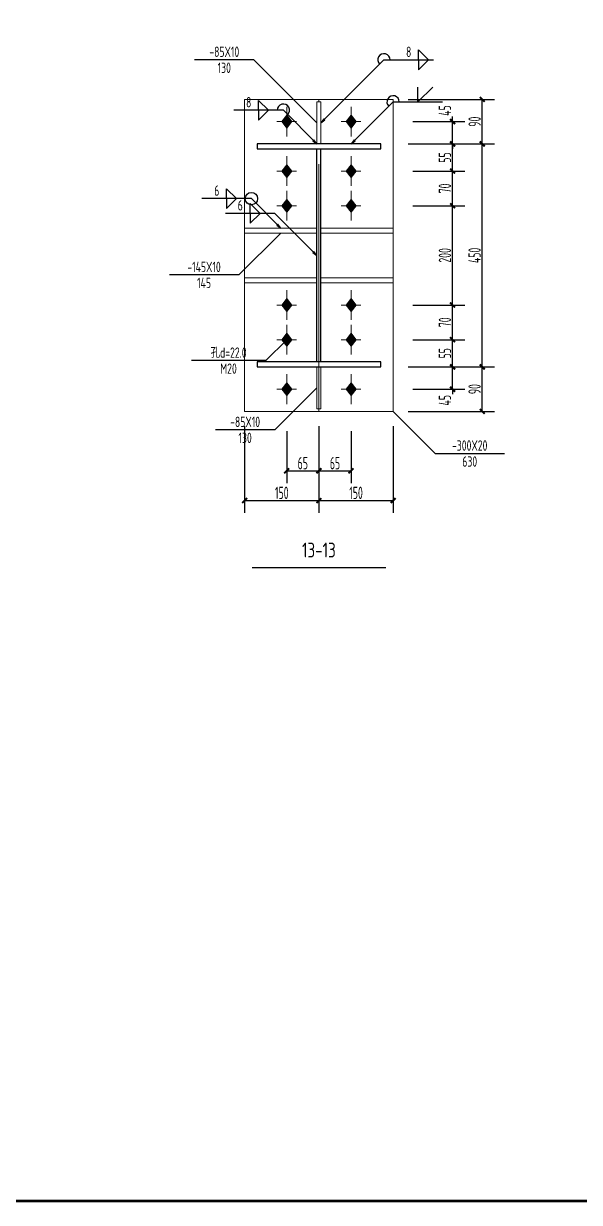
# Model space of a CAD drawing. Extents: x 447413 to 2975780, y -1432727 to 1301644.
# Drawn here: x 2659650 to 2670877, y -1173580 to -1149772 of the extents above; entities that cross this region are included whole.
import ezdxf
from ezdxf.enums import TextEntityAlignment as Align

# ---------------------------------------------------------------- set-up
doc = ezdxf.new("R2010")
doc.units = 0
doc.header["$LTSCALE"] = 1000
doc.header["$MEASUREMENT"] = 0
doc.linetypes.add('线型6', pattern=[8.75, 5, -1.25, 1.25, -1.25])
for name, color, linetype in [('10', 7, 'Continuous'), ('图框', 253, 'Continuous'), ('尺寸标注', 253, 'Continuous'), ('焊缝标注', 253, 'Continuous'), ('螺栓孔标注', 253, 'Continuous'), ('钢板标注', 253, 'Continuous')]:
    doc.layers.add(name, color=color, linetype=linetype)
doc.layers.add('20', color=2, linetype='Continuous', lineweight=18)
doc.styles.add('PkpmHz', font='Pkpmeng', dxfattribs={"width": 0.6, "bigfont": 'hztxt'})
doc.dimstyles.new('Pkpm_1.00', dxfattribs={"dimtxt": 250, "dimasz": 100, "dimexe": 250, "dimexo": 0.0625, "dimgap": 30, "dimtad": 1, "dimdec": 0, "dimrnd": 5, "dimzin": 0, "dimdsep": 46, "dimtxsty": 'PkpmHz', "dimblk1": 'ARCHTICK', "dimblk2": 'ARCHTICK', "dimsah": 1, "dimcen": 0.09, "dimadec": 0, "dimazin": 0, "dimtfac": 1, "dimtdec": 0, "dimtmove": 2, "dimatfit": 1, "dimfxl": 0, "dimtolj": 1, "dimtzin": 0, "dimarcsym": 0})

# ---------------------------------------------------------------- blocks, each defined once
blk = doc.blocks.new('A$C6B0021A6')
at = {"layer": '图框', "color": 153, "const_width": 58, "elevation": -84000}
blk.add_lwpolyline([(111420, 1020), (2520, 1020), (2520, 83120), (111420, 83120)], close=True, dxfattribs=at)
blk = doc.blocks.new('_ArchTick')
at = {"color": 0, "linetype": 'ByBlock', "const_width": 0.4}
blk.add_lwpolyline([(-0.5, -0.5), (0.5, 0.5)], dxfattribs=at)
blk = doc.blocks.new('*D1221')
at = {"layer": 'Defpoints', "color": 0, "linetype": 'Continuous', "transparency": 16777216}
for p in [(2667115, -1151752), (2668315, -1151752), (2667115, -1152202)]:
    blk.add_point(p, dxfattribs=at)
at = {"layer": '尺寸标注', "color": 0, "linetype": 'Continuous', "lineweight": -2, "transparency": 16777216}
for p, q in [((2667515, -1151752), (2668565, -1151752)), ((2668315, -1151752), (2668315, -1151652)), ((2668315, -1152202), (2668315, -1151752)), ((2667515, -1152202), (2668565, -1152202)), ((2668315, -1152202), (2668315, -1152302))]:
    blk.add_line(p, q, dxfattribs=at)
at = {"layer": '尺寸标注', "color": 0, "linetype": 'Continuous', "lineweight": -2, "transparency": 16777216, "xscale": 100, "yscale": 100, "zscale": 100}
for p, rotation in [((2668315, -1151752), 270), ((2668315, -1152202), 90)]:
    blk.add_blockref('_ArchTick', p, dxfattribs=dict(at, rotation=rotation))
at = {"layer": '尺寸标注', "color": 0, "linetype": 'Continuous', "transparency": 16777216, "insert": (2668160, -1151529), "char_height": 250, "attachment_point": 5, "rotation": 90, "style": 'PkpmHz'}
blk.add_mtext('\\A1;45', dxfattribs=at)
blk = doc.blocks.new('*D1222')
at = {"layer": 'Defpoints', "color": 0, "linetype": 'Continuous', "transparency": 16777216}
for p in [(2667115, -1152202), (2668315, -1152202), (2667115, -1152752)]:
    blk.add_point(p, dxfattribs=at)
at = {"layer": '尺寸标注', "color": 0, "linetype": 'Continuous', "lineweight": -2, "transparency": 16777216}
for p, q in [((2667515, -1152202), (2668565, -1152202)), ((2668315, -1152752), (2668315, -1152202)), ((2667515, -1152752), (2668565, -1152752))]:
    blk.add_line(p, q, dxfattribs=at)
at = {"layer": '尺寸标注', "color": 0, "linetype": 'Continuous', "lineweight": -2, "transparency": 16777216, "xscale": 100, "yscale": 100, "zscale": 100}
for p, rotation in [((2668315, -1152202), 90), ((2668315, -1152752), 270)]:
    blk.add_blockref('_ArchTick', p, dxfattribs=dict(at, rotation=rotation))
at = {"layer": '尺寸标注', "color": 0, "linetype": 'Continuous', "transparency": 16777216, "insert": (2668160, -1152477), "char_height": 250, "attachment_point": 5, "rotation": 90, "style": 'PkpmHz'}
blk.add_mtext('\\A1;55', dxfattribs=at)
blk = doc.blocks.new('*D1223')
at = {"layer": 'Defpoints', "color": 0, "linetype": 'Continuous', "transparency": 16777216}
for p in [(2667115, -1152752), (2668315, -1152752), (2667115, -1153452)]:
    blk.add_point(p, dxfattribs=at)
at = {"layer": '尺寸标注', "color": 0, "linetype": 'Continuous', "lineweight": -2, "transparency": 16777216}
for p, q in [((2667515, -1152752), (2668565, -1152752)), ((2668315, -1153452), (2668315, -1152752)), ((2667515, -1153452), (2668565, -1153452))]:
    blk.add_line(p, q, dxfattribs=at)
at = {"layer": '尺寸标注', "color": 0, "linetype": 'Continuous', "lineweight": -2, "transparency": 16777216, "xscale": 100, "yscale": 100, "zscale": 100}
for p, rotation in [((2668315, -1152752), 90), ((2668315, -1153452), 270)]:
    blk.add_blockref('_ArchTick', p, dxfattribs=dict(at, rotation=rotation))
at = {"layer": '尺寸标注', "color": 0, "linetype": 'Continuous', "transparency": 16777216, "insert": (2668160, -1153102), "char_height": 250, "attachment_point": 5, "rotation": 90, "style": 'PkpmHz'}
blk.add_mtext('\\A1;70', dxfattribs=at)
blk = doc.blocks.new('*D1224')
at = {"layer": 'Defpoints', "color": 0, "linetype": 'Continuous', "transparency": 16777216}
for p in [(2667115, -1156706), (2668315, -1156706), (2667115, -1157156)]:
    blk.add_point(p, dxfattribs=at)
at = {"layer": '尺寸标注', "color": 0, "linetype": 'Continuous', "lineweight": -2, "transparency": 16777216}
for p, q in [((2667515, -1156706), (2668565, -1156706)), ((2668315, -1156706), (2668315, -1156606)), ((2668315, -1157156), (2668315, -1156706)), ((2667515, -1157156), (2668565, -1157156)), ((2668315, -1157156), (2668315, -1157256))]:
    blk.add_line(p, q, dxfattribs=at)
at = {"layer": '尺寸标注', "color": 0, "linetype": 'Continuous', "lineweight": -2, "transparency": 16777216, "xscale": 100, "yscale": 100, "zscale": 100}
for p, rotation in [((2668315, -1156706), 270), ((2668315, -1157156), 90)]:
    blk.add_blockref('_ArchTick', p, dxfattribs=dict(at, rotation=rotation))
at = {"layer": '尺寸标注', "color": 0, "linetype": 'Continuous', "transparency": 16777216, "insert": (2668160, -1157380), "char_height": 250, "attachment_point": 5, "rotation": 90, "style": 'PkpmHz'}
blk.add_mtext('\\A1;45', dxfattribs=at)
blk = doc.blocks.new('*D1225')
at = {"layer": 'Defpoints', "color": 0, "linetype": 'Continuous', "transparency": 16777216}
for p in [(2667115, -1156156), (2668315, -1156156), (2667115, -1156706)]:
    blk.add_point(p, dxfattribs=at)
at = {"layer": '尺寸标注', "color": 0, "linetype": 'Continuous', "lineweight": -2, "transparency": 16777216}
for p, q in [((2667515, -1156156), (2668565, -1156156)), ((2668315, -1156706), (2668315, -1156156)), ((2667515, -1156706), (2668565, -1156706))]:
    blk.add_line(p, q, dxfattribs=at)
at = {"layer": '尺寸标注', "color": 0, "linetype": 'Continuous', "lineweight": -2, "transparency": 16777216, "xscale": 100, "yscale": 100, "zscale": 100}
for p, rotation in [((2668315, -1156156), 90), ((2668315, -1156706), 270)]:
    blk.add_blockref('_ArchTick', p, dxfattribs=dict(at, rotation=rotation))
at = {"layer": '尺寸标注', "color": 0, "linetype": 'Continuous', "transparency": 16777216, "insert": (2668160, -1156431), "char_height": 250, "attachment_point": 5, "rotation": 90, "style": 'PkpmHz'}
blk.add_mtext('\\A1;55', dxfattribs=at)
blk = doc.blocks.new('*D1226')
at = {"layer": 'Defpoints', "color": 0, "linetype": 'Continuous', "transparency": 16777216}
for p in [(2667115, -1155456), (2668315, -1155456), (2667115, -1156156)]:
    blk.add_point(p, dxfattribs=at)
at = {"layer": '尺寸标注', "color": 0, "linetype": 'Continuous', "lineweight": -2, "transparency": 16777216}
for p, q in [((2667515, -1155456), (2668565, -1155456)), ((2668315, -1156156), (2668315, -1155456)), ((2667515, -1156156), (2668565, -1156156))]:
    blk.add_line(p, q, dxfattribs=at)
at = {"layer": '尺寸标注', "color": 0, "linetype": 'Continuous', "lineweight": -2, "transparency": 16777216, "xscale": 100, "yscale": 100, "zscale": 100}
for p, rotation in [((2668315, -1155456), 90), ((2668315, -1156156), 270)]:
    blk.add_blockref('_ArchTick', p, dxfattribs=dict(at, rotation=rotation))
at = {"layer": '尺寸标注', "color": 0, "linetype": 'Continuous', "transparency": 16777216, "insert": (2668160, -1155806), "char_height": 250, "attachment_point": 5, "rotation": 90, "style": 'PkpmHz'}
blk.add_mtext('\\A1;70', dxfattribs=at)
blk = doc.blocks.new('*D1227')
at = {"layer": 'Defpoints', "color": 0, "linetype": 'Continuous', "transparency": 16777216}
for p in [(2667115, -1153452), (2668315, -1153452), (2667115, -1155456)]:
    blk.add_point(p, dxfattribs=at)
at = {"layer": '尺寸标注', "color": 0, "linetype": 'Continuous', "lineweight": -2, "transparency": 16777216}
for p, q in [((2667515, -1153452), (2668565, -1153452)), ((2668315, -1155456), (2668315, -1153452)), ((2667515, -1155456), (2668565, -1155456))]:
    blk.add_line(p, q, dxfattribs=at)
at = {"layer": '尺寸标注', "color": 0, "linetype": 'Continuous', "lineweight": -2, "transparency": 16777216, "xscale": 100, "yscale": 100, "zscale": 100}
for p, rotation in [((2668315, -1153452), 90), ((2668315, -1155456), 270)]:
    blk.add_blockref('_ArchTick', p, dxfattribs=dict(at, rotation=rotation))
at = {"layer": '尺寸标注', "color": 0, "linetype": 'Continuous', "transparency": 16777216, "insert": (2668160, -1154454), "char_height": 250, "attachment_point": 5, "rotation": 90, "style": 'PkpmHz'}
blk.add_mtext('\\A1;200', dxfattribs=at)
blk = doc.blocks.new('*D1228')
at = {"layer": 'Defpoints', "color": 0, "linetype": 'Continuous', "transparency": 16777216}
for p in [(2664965, -1157605), (2665615, -1157605), (2665615, -1158805)]:
    blk.add_point(p, dxfattribs=at)
at = {"layer": '尺寸标注', "color": 0, "linetype": 'Continuous', "lineweight": -2, "transparency": 16777216}
for p, q in [((2664965, -1158005), (2664965, -1159055)), ((2665615, -1158005), (2665615, -1159055)), ((2664965, -1158805), (2665615, -1158805))]:
    blk.add_line(p, q, dxfattribs=at)
at = {"layer": '尺寸标注', "color": 0, "linetype": 'Continuous', "lineweight": -2, "transparency": 16777216, "xscale": 100, "yscale": 100, "zscale": 100, "rotation": 180}
blk.add_blockref('_ArchTick', (2664965, -1158805), dxfattribs=at)
at = {"layer": '尺寸标注', "color": 0, "linetype": 'Continuous', "lineweight": -2, "transparency": 16777216, "xscale": 100, "yscale": 100, "zscale": 100}
blk.add_blockref('_ArchTick', (2665615, -1158805), dxfattribs=at)
at = {"layer": '尺寸标注', "color": 0, "linetype": 'Continuous', "transparency": 16777216, "insert": (2665290, -1158650), "char_height": 250, "attachment_point": 5, "style": 'PkpmHz'}
blk.add_mtext('\\A1;65', dxfattribs=at)
blk = doc.blocks.new('*D1229')
at = {"layer": 'Defpoints', "color": 0, "linetype": 'Continuous', "transparency": 16777216}
for p in [(2665615, -1157605), (2666265, -1157605), (2666265, -1158805)]:
    blk.add_point(p, dxfattribs=at)
at = {"layer": '尺寸标注', "color": 0, "linetype": 'Continuous', "lineweight": -2, "transparency": 16777216}
for p, q in [((2665615, -1158005), (2665615, -1159055)), ((2666265, -1158005), (2666265, -1159055)), ((2665615, -1158805), (2666265, -1158805))]:
    blk.add_line(p, q, dxfattribs=at)
at = {"layer": '尺寸标注', "color": 0, "linetype": 'Continuous', "lineweight": -2, "transparency": 16777216, "xscale": 100, "yscale": 100, "zscale": 100, "rotation": 180}
blk.add_blockref('_ArchTick', (2665615, -1158805), dxfattribs=at)
at = {"layer": '尺寸标注', "color": 0, "linetype": 'Continuous', "lineweight": -2, "transparency": 16777216, "xscale": 100, "yscale": 100, "zscale": 100}
blk.add_blockref('_ArchTick', (2666265, -1158805), dxfattribs=at)
at = {"layer": '尺寸标注', "color": 0, "linetype": 'Continuous', "transparency": 16777216, "insert": (2665940, -1158650), "char_height": 250, "attachment_point": 5, "style": 'PkpmHz'}
blk.add_mtext('\\A1;65', dxfattribs=at)
blk = doc.blocks.new('*D1230')
at = {"layer": 'Defpoints', "color": 0, "linetype": 'Continuous', "transparency": 16777216}
for p in [(2664115, -1157605), (2665615, -1157605), (2665615, -1159405)]:
    blk.add_point(p, dxfattribs=at)
at = {"layer": '尺寸标注', "color": 0, "linetype": 'Continuous', "lineweight": -2, "transparency": 16777216}
for p, q in [((2664115, -1157905), (2664115, -1159655)), ((2665615, -1157905), (2665615, -1159655)), ((2664115, -1159405), (2665615, -1159405))]:
    blk.add_line(p, q, dxfattribs=at)
at = {"layer": '尺寸标注', "color": 0, "linetype": 'Continuous', "lineweight": -2, "transparency": 16777216, "xscale": 100, "yscale": 100, "zscale": 100, "rotation": 180}
blk.add_blockref('_ArchTick', (2664115, -1159405), dxfattribs=at)
at = {"layer": '尺寸标注', "color": 0, "linetype": 'Continuous', "lineweight": -2, "transparency": 16777216, "xscale": 100, "yscale": 100, "zscale": 100}
blk.add_blockref('_ArchTick', (2665615, -1159405), dxfattribs=at)
at = {"layer": '尺寸标注', "color": 0, "linetype": 'Continuous', "transparency": 16777216, "insert": (2664865, -1159250), "char_height": 250, "attachment_point": 5, "style": 'PkpmHz'}
blk.add_mtext('\\A1;150', dxfattribs=at)
blk = doc.blocks.new('*D1231')
at = {"layer": 'Defpoints', "color": 0, "linetype": 'Continuous', "transparency": 16777216}
for p in [(2665615, -1157605), (2667115, -1157605), (2667115, -1159405)]:
    blk.add_point(p, dxfattribs=at)
at = {"layer": '尺寸标注', "color": 0, "linetype": 'Continuous', "lineweight": -2, "transparency": 16777216}
for p, q in [((2665615, -1157905), (2665615, -1159655)), ((2667115, -1157905), (2667115, -1159655)), ((2665615, -1159405), (2667115, -1159405))]:
    blk.add_line(p, q, dxfattribs=at)
at = {"layer": '尺寸标注', "color": 0, "linetype": 'Continuous', "lineweight": -2, "transparency": 16777216, "xscale": 100, "yscale": 100, "zscale": 100, "rotation": 180}
blk.add_blockref('_ArchTick', (2665615, -1159405), dxfattribs=at)
at = {"layer": '尺寸标注', "color": 0, "linetype": 'Continuous', "lineweight": -2, "transparency": 16777216, "xscale": 100, "yscale": 100, "zscale": 100}
blk.add_blockref('_ArchTick', (2667115, -1159405), dxfattribs=at)
at = {"layer": '尺寸标注', "color": 0, "linetype": 'Continuous', "transparency": 16777216, "insert": (2666365, -1159250), "char_height": 250, "attachment_point": 5, "style": 'PkpmHz'}
blk.add_mtext('\\A1;150', dxfattribs=at)
blk = doc.blocks.new('*D1232')
at = {"layer": 'Defpoints', "color": 0, "linetype": 'Continuous', "transparency": 16777216}
for p in [(2667115, -1156706), (2668915, -1156706), (2667115, -1157605)]:
    blk.add_point(p, dxfattribs=at)
at = {"layer": '尺寸标注', "color": 0, "linetype": 'Continuous', "lineweight": -2, "transparency": 16777216}
for p, q in [((2667415, -1156706), (2669165, -1156706)), ((2668915, -1157605), (2668915, -1156706)), ((2667415, -1157605), (2669165, -1157605))]:
    blk.add_line(p, q, dxfattribs=at)
at = {"layer": '尺寸标注', "color": 0, "linetype": 'Continuous', "lineweight": -2, "transparency": 16777216, "xscale": 100, "yscale": 100, "zscale": 100}
for p, rotation in [((2668915, -1156706), 90), ((2668915, -1157605), 270)]:
    blk.add_blockref('_ArchTick', p, dxfattribs=dict(at, rotation=rotation))
at = {"layer": '尺寸标注', "color": 0, "linetype": 'Continuous', "transparency": 16777216, "insert": (2668760, -1157155), "char_height": 250, "attachment_point": 5, "rotation": 90, "style": 'PkpmHz'}
blk.add_mtext('\\A1;90', dxfattribs=at)
blk = doc.blocks.new('*D1233')
at = {"layer": 'Defpoints', "color": 0, "linetype": 'Continuous', "transparency": 16777216}
for p in [(2667115, -1152202), (2668915, -1152202), (2667115, -1156706)]:
    blk.add_point(p, dxfattribs=at)
at = {"layer": '尺寸标注', "color": 0, "linetype": 'Continuous', "lineweight": -2, "transparency": 16777216}
for p, q in [((2667415, -1152202), (2669165, -1152202)), ((2668915, -1156706), (2668915, -1152202)), ((2667415, -1156706), (2669165, -1156706))]:
    blk.add_line(p, q, dxfattribs=at)
at = {"layer": '尺寸标注', "color": 0, "linetype": 'Continuous', "lineweight": -2, "transparency": 16777216, "xscale": 100, "yscale": 100, "zscale": 100}
for p, rotation in [((2668915, -1152202), 90), ((2668915, -1156706), 270)]:
    blk.add_blockref('_ArchTick', p, dxfattribs=dict(at, rotation=rotation))
at = {"layer": '尺寸标注', "color": 0, "linetype": 'Continuous', "transparency": 16777216, "insert": (2668760, -1154454), "char_height": 250, "attachment_point": 5, "rotation": 90, "style": 'PkpmHz'}
blk.add_mtext('\\A1;450', dxfattribs=at)
blk = doc.blocks.new('*D1234')
at = {"layer": 'Defpoints', "color": 0, "linetype": 'Continuous', "transparency": 16777216}
for p in [(2667115, -1151303), (2668915, -1151303), (2667115, -1152202)]:
    blk.add_point(p, dxfattribs=at)
at = {"layer": '尺寸标注', "color": 0, "linetype": 'Continuous', "lineweight": -2, "transparency": 16777216}
for p, q in [((2667415, -1151303), (2669165, -1151303)), ((2668915, -1152202), (2668915, -1151303)), ((2667415, -1152202), (2669165, -1152202))]:
    blk.add_line(p, q, dxfattribs=at)
at = {"layer": '尺寸标注', "color": 0, "linetype": 'Continuous', "lineweight": -2, "transparency": 16777216, "xscale": 100, "yscale": 100, "zscale": 100}
for p, rotation in [((2668915, -1151303), 90), ((2668915, -1152202), 270)]:
    blk.add_blockref('_ArchTick', p, dxfattribs=dict(at, rotation=rotation))
at = {"layer": '尺寸标注', "color": 0, "linetype": 'Continuous', "transparency": 16777216, "insert": (2668760, -1151753), "char_height": 250, "attachment_point": 5, "rotation": 90, "style": 'PkpmHz'}
blk.add_mtext('\\A1;90', dxfattribs=at)

msp = doc.modelspace()

# ---------------------------------------------------------------- hatches: boundary and pattern name
at = {"layer": '10'}
for points in [[(2664965.2, -1151622.2), (2664865.2, -1151752.2), (2664965.2, -1151882.2), (2665065.2, -1151752.2)], [(2666265.2, -1151622.2), (2666165.2, -1151752.2), (2666265.2, -1151882.2), (2666365.2, -1151752.2)], [(2664965.2, -1152622.2), (2664865.2, -1152752.2), (2664965.2, -1152882.2), (2665065.2, -1152752.2)], [(2666265.2, -1152622.2), (2666165.2, -1152752.2), (2666265.2, -1152882.2), (2666365.2, -1152752.2)], [(2664965.2, -1153322.2), (2664865.2, -1153452.2), (2664965.2, -1153582.2), (2665065.2, -1153452.2)], [(2666265.2, -1153322.2), (2666165.2, -1153452.2), (2666265.2, -1153582.2), (2666365.2, -1153452.2)], [(2664965.2, -1155326), (2664865.2, -1155456), (2664965.2, -1155586), (2665065.2, -1155456)], [(2666265.2, -1155326), (2666165.2, -1155456), (2666265.2, -1155586), (2666365.2, -1155456)], [(2664965.2, -1156026), (2664865.2, -1156156), (2664965.2, -1156286), (2665065.2, -1156156)], [(2666265.2, -1156026), (2666165.2, -1156156), (2666265.2, -1156286), (2666365.2, -1156156)], [(2664965.2, -1157026), (2664865.2, -1157156), (2664965.2, -1157286), (2665065.2, -1157156)], [(2666265.2, -1157026), (2666165.2, -1157156), (2666265.2, -1157286), (2666365.2, -1157156)]]:
    msp.add_hatch(color=1, dxfattribs=at).paths.add_polyline_path(points)
at = {"layer": '焊缝标注'}
for points in [[(2665655.2, -1151777.2), (2665736.5, -1151717.2), (2665715.3, -1151695.9)], [(2665575.2, -1152202.2), (2665515.1, -1152120.8), (2665493.9, -1152142)], [(2666265.2, -1152202.2), (2666346.5, -1152142.2), (2666325.3, -1152120.9)], [(2664845.2, -1153902.2), (2664785.1, -1153820.8), (2664763.9, -1153842)], [(2665575.2, -1154454.1), (2665515.1, -1154372.7), (2665493.9, -1154393.9)]]:
    msp.add_hatch(color=256, dxfattribs=at).paths.add_polyline_path(points)

# ---------------------------------------------------------------- linework, layer by layer
at = {"layer": '10', "linetype": '线型6', "lineweight": 18}
msp.add_line((2665615.2, -1157609.7, 126000), (2665615.2, -1151298.4, 126000), dxfattribs=at)
at = {"layer": '10', "color": 9, "lineweight": 18}
for p, q in [((2664965.2, -1151452.2, 126000), (2664965.2, -1152052.2, 126000)), ((2666265.2, -1151452.2, 126000), (2666265.2, -1152052.2, 126000)), ((2665165.2, -1151752.2, 126000), (2664765.2, -1151752.2, 126000)), ((2666465.2, -1151752.2, 126000), (2666065.2, -1151752.2, 126000)), ((2664965.2, -1152452.2, 126000), (2664965.2, -1153052.2, 126000)), ((2666265.2, -1152452.2, 126000), (2666265.2, -1153052.2, 126000)), ((2665165.2, -1152752.2, 126000), (2664765.2, -1152752.2, 126000)), ((2666465.2, -1152752.2, 126000), (2666065.2, -1152752.2, 126000)), ((2664965.2, -1153152.2, 126000), (2664965.2, -1153752.2, 126000)), ((2666265.2, -1153152.2, 126000), (2666265.2, -1153752.2, 126000)), ((2665165.2, -1153452.2, 126000), (2664765.2, -1153452.2, 126000)), ((2666465.2, -1153452.2, 126000), (2666065.2, -1153452.2, 126000)), ((2664965.2, -1155156, 126000), (2664965.2, -1155756, 126000)), ((2666265.2, -1155156, 126000), (2666265.2, -1155756, 126000)), ((2665165.2, -1155456, 126000), (2664765.2, -1155456, 126000)), ((2666465.2, -1155456, 126000), (2666065.2, -1155456, 126000)), ((2664965.2, -1155856, 126000), (2664965.2, -1156456, 126000)), ((2666265.2, -1155856, 126000), (2666265.2, -1156456, 126000)), ((2665165.2, -1156156, 126000), (2664765.2, -1156156, 126000)), ((2666465.2, -1156156, 126000), (2666065.2, -1156156, 126000)), ((2664965.2, -1156856, 126000), (2664965.2, -1157456, 126000)), ((2666265.2, -1156856, 126000), (2666265.2, -1157456, 126000)), ((2665165.2, -1157156, 126000), (2664765.2, -1157156, 126000)), ((2666465.2, -1157156, 126000), (2666065.2, -1157156, 126000))]:
    msp.add_line(p, q, dxfattribs=at)
at = {"layer": '10', "color": 3}
for p, q in [((2666865.2, -1152202.2, 126000), (2664365.2, -1152202.2, 126000)), ((2664365.2, -1152202.2, 126000), (2664365.2, -1152302.2, 126000)), ((2666865.2, -1152302.2, 126000), (2666865.2, -1152202.2, 126000)), ((2664365.2, -1152302.2, 126000), (2666865.2, -1152302.2, 126000)), ((2665575.2, -1156606, 126000), (2665575.2, -1152302.2, 126000)), ((2665655.2, -1156606, 126000), (2665655.2, -1152302.2, 126000)), ((2666865.2, -1156606, 126000), (2664365.2, -1156606, 126000)), ((2664365.2, -1156606, 126000), (2664365.2, -1156706, 126000)), ((2664365.2, -1156706, 126000), (2666865.2, -1156706, 126000)), ((2666865.2, -1156706, 126000), (2666865.2, -1156606, 126000))]:
    msp.add_line(p, q, dxfattribs=at)
at = {"layer": '10'}
msp.add_line((2664265.2, -1160754.7, 126000), (2666965.2, -1160754.7, 126000), dxfattribs=at)
at = {"layer": '10', "color": 1, "linetype": 'Continuous', "elevation": 126000}
for points in [[(2664965.2, -1151622.2), (2664865.2, -1151752.2), (2664965.2, -1151882.2), (2665065.2, -1151752.2)], [(2666265.2, -1151622.2), (2666165.2, -1151752.2), (2666265.2, -1151882.2), (2666365.2, -1151752.2)], [(2664965.2, -1152622.2), (2664865.2, -1152752.2), (2664965.2, -1152882.2), (2665065.2, -1152752.2)], [(2666265.2, -1152622.2), (2666165.2, -1152752.2), (2666265.2, -1152882.2), (2666365.2, -1152752.2)], [(2664965.2, -1153322.2), (2664865.2, -1153452.2), (2664965.2, -1153582.2), (2665065.2, -1153452.2)], [(2666265.2, -1153322.2), (2666165.2, -1153452.2), (2666265.2, -1153582.2), (2666365.2, -1153452.2)], [(2664965.2, -1155326), (2664865.2, -1155456), (2664965.2, -1155586), (2665065.2, -1155456)], [(2666265.2, -1155326), (2666165.2, -1155456), (2666265.2, -1155586), (2666365.2, -1155456)], [(2664965.2, -1156026), (2664865.2, -1156156), (2664965.2, -1156286), (2665065.2, -1156156)], [(2666265.2, -1156026), (2666165.2, -1156156), (2666265.2, -1156286), (2666365.2, -1156156)], [(2664965.2, -1157026), (2664865.2, -1157156), (2664965.2, -1157286), (2665065.2, -1157156)], [(2666265.2, -1157026), (2666165.2, -1157156), (2666265.2, -1157286), (2666365.2, -1157156)]]:
    msp.add_lwpolyline(points, close=True, dxfattribs=at)
at = {"layer": '20'}
for p, q in [((2667115.2, -1151303.4, 126000), (2664115.2, -1151303.4, 126000)), ((2664115.2, -1151303.4, 126000), (2664115.2, -1157604.7, 126000)), ((2667115.2, -1157604.7, 126000), (2667115.2, -1151303.4, 126000)), ((2665655.2, -1151352.2, 126000), (2665575.2, -1151352.2, 126000)), ((2665575.2, -1151352.2, 126000), (2665575.2, -1152202.2, 126000)), ((2665655.2, -1152202.2, 126000), (2665655.2, -1151352.2, 126000)), ((2665575.2, -1152202.2, 126000), (2665655.2, -1152202.2, 126000)), ((2665575.2, -1153902.2, 126000), (2664115.2, -1153902.2, 126000)), ((2664115.2, -1153902.2, 126000), (2664115.2, -1154002.2, 126000)), ((2665575.2, -1154002.2, 126000), (2665575.2, -1153902.2, 126000)), ((2665655.2, -1153902.2, 126000), (2667115.2, -1153902.2, 126000)), ((2665655.2, -1154002.2, 126000), (2665655.2, -1153902.2, 126000)), ((2667115.2, -1153902.2, 126000), (2667115.2, -1154002.2, 126000)), ((2664115.2, -1154002.2, 126000), (2665575.2, -1154002.2, 126000)), ((2667115.2, -1154002.2, 126000), (2665655.2, -1154002.2, 126000)), ((2664115.2, -1155006, 126000), (2664115.2, -1154906, 126000)), ((2664115.2, -1154906, 126000), (2665575.2, -1154906, 126000)), ((2665575.2, -1154906, 126000), (2665575.2, -1155006, 126000)), ((2667115.2, -1154906, 126000), (2665655.2, -1154906, 126000)), ((2665655.2, -1154906, 126000), (2665655.2, -1155006, 126000)), ((2667115.2, -1155006, 126000), (2667115.2, -1154906, 126000)), ((2665575.2, -1155006, 126000), (2664115.2, -1155006, 126000)), ((2665655.2, -1155006, 126000), (2667115.2, -1155006, 126000)), ((2665575.2, -1156706, 126000), (2665655.2, -1156706, 126000)), ((2665575.2, -1157556, 126000), (2665575.2, -1156706, 126000)), ((2665655.2, -1156706, 126000), (2665655.2, -1157556, 126000)), ((2664115.2, -1157604.7, 126000), (2667115.2, -1157604.7, 126000)), ((2665655.2, -1157556, 126000), (2665575.2, -1157556, 126000))]:
    msp.add_line(p, q, dxfattribs=at)
at = {"layer": '焊缝标注'}
for p, q in [((2667628.4, -1150304.9, 126000), (2667828.4, -1150504.9, 126000)), ((2667628.4, -1150504.9, 126000), (2667628.4, -1150304.9, 126000)), ((2665655.2, -1151777.2, 126000), (2666928.4, -1150504.9, 126000)), ((2666928.4, -1150504.9, 126000), (2667928.4, -1150504.9, 126000)), ((2667628.4, -1150704.9, 126000), (2667828.4, -1150504.9, 126000)), ((2667628.4, -1150504.9, 126000), (2667628.4, -1150704.9, 126000)), ((2667614, -1151354, 126000), (2667614, -1151054, 126000)), ((2667614, -1151354, 126000), (2667914, -1151054, 126000)), ((2664597.1, -1151522.6, 126000), (2664397.1, -1151322.6, 126000)), ((2664397.1, -1151522.6, 126000), (2664397.1, -1151322.6, 126000)), ((2664897.1, -1151522.6, 126000), (2663897.1, -1151522.6, 126000)), ((2664597.1, -1151522.6, 126000), (2664397.1, -1151722.6, 126000)), ((2664397.1, -1151522.6, 126000), (2664397.1, -1151722.6, 126000)), ((2665575.2, -1152202.2, 126000), (2664897.1, -1151522.6, 126000)), ((2666265.2, -1152202.2, 126000), (2667114, -1151354, 126000)), ((2667114, -1151354, 126000), (2668114, -1151354, 126000)), ((2663951.9, -1153307.6, 126000), (2663751.9, -1153107.6, 126000)), ((2663751.9, -1153307.6, 126000), (2663751.9, -1153107.6, 126000)), ((2664251.9, -1153307.6, 126000), (2663251.9, -1153307.6, 126000)), ((2663951.9, -1153307.6, 126000), (2663751.9, -1153507.6, 126000)), ((2663751.9, -1153307.6, 126000), (2663751.9, -1153507.6, 126000)), ((2664427.6, -1153604.6, 126000), (2664227.6, -1153404.6, 126000)), ((2664227.6, -1153604.6, 126000), (2664227.6, -1153404.6, 126000)), ((2664845.2, -1153902.2, 126000), (2664251.9, -1153307.6, 126000)), ((2664727.6, -1153604.6, 126000), (2663727.6, -1153604.6, 126000)), ((2664427.6, -1153604.6, 126000), (2664227.6, -1153804.6, 126000)), ((2664227.6, -1153604.6, 126000), (2664227.6, -1153804.6, 126000)), ((2665575.2, -1154454.1, 126000), (2664727.6, -1153604.6, 126000))]:
    msp.add_line(p, q, dxfattribs=at)
at = {"layer": '焊缝标注', "linetype": 'Continuous', "elevation": 126000}
for points in [[(2665655.2, -1151777.2), (2665736.5, -1151717.2), (2665715.3, -1151695.9)], [(2665575.2, -1152202.2), (2665515.1, -1152120.8), (2665493.9, -1152142)], [(2666265.2, -1152202.2), (2666346.5, -1152142.2), (2666325.3, -1152120.9)], [(2664845.2, -1153902.2), (2664785.1, -1153820.8), (2664763.9, -1153842)], [(2665575.2, -1154454.1), (2665515.1, -1154372.7), (2665493.9, -1154393.9)]]:
    msp.add_lwpolyline(points, close=True, dxfattribs=at)
at = {"layer": '焊缝标注'}
msp.add_circle((2664251.9, -1153307.6, 126000), 125, dxfattribs=at)
for centre, start, end in [((2666928.4, -1150504.9, 126000), 0, 224.97719), ((2667114, -1151354, 126000), 0, 224.97719), ((2664897.1, -1151522.6, 126000), 314.93158, 180)]:
    msp.add_arc(centre, 125, start, end, dxfattribs=at)
at = {"layer": '螺栓孔标注'}
for p, q in [((2664965.2, -1156156, 126000), (2664540, -1156579.4, 126000)), ((2664540, -1156579.4, 126000), (2663040, -1156579.4, 126000))]:
    msp.add_line(p, q, dxfattribs=at)
at = {"layer": '螺栓孔标注', "const_width": 0.1, "elevation": 126000}
msp.add_lwpolyline([(2664965.2, -1156156, 1), (2664965.1, -1156156, 1)], format="xyb", close=True, dxfattribs=at)
at = {"layer": '钢板标注'}
for p, q in [((2664303.9, -1150502.9, 126000), (2663103.9, -1150502.9, 126000)), ((2665575.2, -1151777.2, 126000), (2664303.9, -1150502.9, 126000)), ((2664845.2, -1154002.2, 126000), (2663994.9, -1154849.1, 126000)), ((2663994.9, -1154849.1, 126000), (2662594.9, -1154849.1, 126000)), ((2665575.2, -1157131, 126000), (2664724.9, -1157977.8, 126000)), ((2667115.2, -1157604.7, 126000), (2667961.3, -1158455.6, 126000)), ((2664724.9, -1157977.8, 126000), (2663524.9, -1157977.8, 126000)), ((2667961.3, -1158455.6, 126000), (2669361.3, -1158455.6, 126000))]:
    msp.add_line(p, q, dxfattribs=at)
at = {"layer": '钢板标注', "const_width": 0.1, "elevation": 126000}
for points in [[(2665575.2, -1151777.2, 1), (2665575.1, -1151777.2, 1)], [(2664845.2, -1154002.2, 1), (2664845.1, -1154002.2, 1)], [(2665575.2, -1157131, 1), (2665575.1, -1157131, 1)], [(2667115.2, -1157604.7, 1), (2667115.1, -1157604.7, 1)]]:
    msp.add_lwpolyline(points, format="xyb", close=True, dxfattribs=at)

# ---------------------------------------------------------------- block references
msp.add_blockref('A$C6B0021A6', (2617178.3, -1174571.1, 126000))

# ---------------------------------------------------------------- texts
at = {"layer": '10', "style": 'PkpmHz', "width": 0.77}
msp.add_text('13-13', height=300, dxfattribs=at).set_placement((2665615.2, -1160404.7, 126000), align=Align.MIDDLE_CENTER)
at = {"layer": '焊缝标注', "style": 'PkpmHz', "width": 0.71}
for s, p in [('8', (2667428.4, -1150448.3, 126000)), ('8', (2664197.1, -1151466, 126000)), ('6', (2663551.9, -1153250.9, 126000)), ('6', (2664027.6, -1153547.9, 126000))]:
    msp.add_text(s, height=210, dxfattribs=at).set_placement(p, align=Align.CENTER)
at = {"layer": '螺栓孔标注', "style": 'PkpmHz', "width": 0.71}
msp.add_text('孔d=22.0', height=210, dxfattribs=at).set_placement((2663790, -1156522.8, 126000), align=Align.CENTER)
msp.add_text('M20', height=210, dxfattribs=at).set_placement((2663790, -1156636, 126000), align=Align.TOP_CENTER)
at = {"layer": '钢板标注', "style": 'PkpmHz', "width": 0.71}
for s, p in [('-85X10', (2663703.9, -1150446.3, 126000)), ('-145X10', (2663294.9, -1154792.5, 126000)), ('-85X10', (2664124.9, -1157921.2, 126000)), ('-300X20', (2668661.3, -1158399, 126000))]:
    msp.add_text(s, height=210, dxfattribs=at).set_placement(p, align=Align.CENTER)
for s, p in [('130', (2663703.9, -1150559.5, 126000)), ('145', (2663294.9, -1154905.7, 126000)), ('130', (2664124.9, -1158034.4, 126000)), ('630', (2668661.3, -1158512.2, 126000))]:
    msp.add_text(s, height=210, dxfattribs=at).set_placement(p, align=Align.TOP_CENTER)

# ---------------------------------------------------------------- dimensions: what is measured, and where the dimension line sits
at = {"layer": '尺寸标注', "linetype": 'Continuous'}
for base, p1, p2, text, override, picture, middle in [((2668915.2, -1151303.4, 126000), (2667115.2, -1152202.2, 126000), (2667115.2, -1151303.4, 126000), '90', {"dimexo": 300, "dimtih": 0, "dimtoh": 0}, '*D1234', (2668760.2, -1151752.8, 126000)), ((2668315.2, -1152202.2, 126000), (2667115.2, -1152752.2, 126000), (2667115.2, -1152202.2, 126000), '55', {"dimexo": 400, "dimtih": 0, "dimtoh": 0}, '*D1222', (2668160.2, -1152477.2, 126000)), ((2668915.2, -1152202.2, 126000), (2667115.2, -1156706, 126000), (2667115.2, -1152202.2, 126000), '450', {"dimexo": 300, "dimtih": 0, "dimtoh": 0}, '*D1233', (2668760.2, -1154454.1, 126000)), ((2668315.2, -1152752.2, 126000), (2667115.2, -1153452.2, 126000), (2667115.2, -1152752.2, 126000), '70', {"dimexo": 400, "dimtih": 0, "dimtoh": 0}, '*D1223', (2668160.2, -1153102.2, 126000)), ((2668315.2, -1153452.2, 126000), (2667115.2, -1155456, 126000), (2667115.2, -1153452.2, 126000), '200', {"dimexo": 400, "dimtih": 0, "dimtoh": 0}, '*D1227', (2668160.2, -1154454.1, 126000)), ((2668315.2, -1155456, 126000), (2667115.2, -1156156, 126000), (2667115.2, -1155456, 126000), '70', {"dimexo": 400, "dimtih": 0, "dimtoh": 0}, '*D1226', (2668160.2, -1155806, 126000)), ((2668315.2, -1156156, 126000), (2667115.2, -1156706, 126000), (2667115.2, -1156156, 126000), '55', {"dimexo": 400, "dimtih": 0, "dimtoh": 0}, '*D1225', (2668160.2, -1156431, 126000)), ((2668915.2, -1156706, 126000), (2667115.2, -1157604.7, 126000), (2667115.2, -1156706, 126000), '90', {"dimexo": 300, "dimtih": 0, "dimtoh": 0}, '*D1232', (2668760.2, -1157155.3, 126000))]:
    dim = msp.add_linear_dim(base=base, p1=p1, p2=p2, angle=90, text=text, dimstyle='Pkpm_1.00', override=override, dxfattribs=at)
    dim.commit()
    dim.dimension.update_dxf_attribs({"geometry": picture, "text_midpoint": middle})
for base, p1, p2, picture, middle in [((2668315.2, -1151752.2, 126000), (2667115.2, -1152202.2, 126000), (2667115.2, -1151752.2, 126000), '*D1221', (2668159.9, -1151528.6, 126000)), ((2668315.2, -1156706, 126000), (2667115.2, -1157156, 126000), (2667115.2, -1156706, 126000), '*D1224', (2668159.9, -1157379.6, 126000))]:
    dim = msp.add_linear_dim(base=base, p1=p1, p2=p2, angle=90, text='45', dimstyle='Pkpm_1.00', override={"dimexo": 400, "dimtih": 0, "dimtoh": 0}, dxfattribs=at)
    dim.commit()
    dim.dimension.update_dxf_attribs({"geometry": picture, "text_midpoint": middle, "dimtype": 128})
for base, p1, p2, text, override, picture, middle in [((2665615.2, -1159404.7, 126000), (2664115.2, -1157604.7, 126000), (2665615.2, -1157604.7, 126000), '150', {"dimexo": 300, "dimtih": 0, "dimtoh": 0}, '*D1230', (2664865.2, -1159249.7, 126000)), ((2665615.2, -1158804.7, 126000), (2664965.2, -1157604.7, 126000), (2665615.2, -1157604.7, 126000), '65', {"dimexo": 400, "dimtih": 0, "dimtoh": 0}, '*D1228', (2665290.2, -1158649.7, 126000)), ((2666265.2, -1158804.7, 126000), (2665615.2, -1157604.7, 126000), (2666265.2, -1157604.7, 126000), '65', {"dimexo": 400, "dimtih": 0, "dimtoh": 0}, '*D1229', (2665940.2, -1158649.7, 126000)), ((2667115.2, -1159404.7, 126000), (2665615.2, -1157604.7, 126000), (2667115.2, -1157604.7, 126000), '150', {"dimexo": 300, "dimtih": 0, "dimtoh": 0}, '*D1231', (2666365.2, -1159249.7, 126000))]:
    dim = msp.add_linear_dim(base=base, p1=p1, p2=p2, text=text, dimstyle='Pkpm_1.00', override=override, dxfattribs=at)
    dim.commit()
    dim.dimension.update_dxf_attribs({"geometry": picture, "text_midpoint": middle})

doc.saveas('drawing.dxf')
